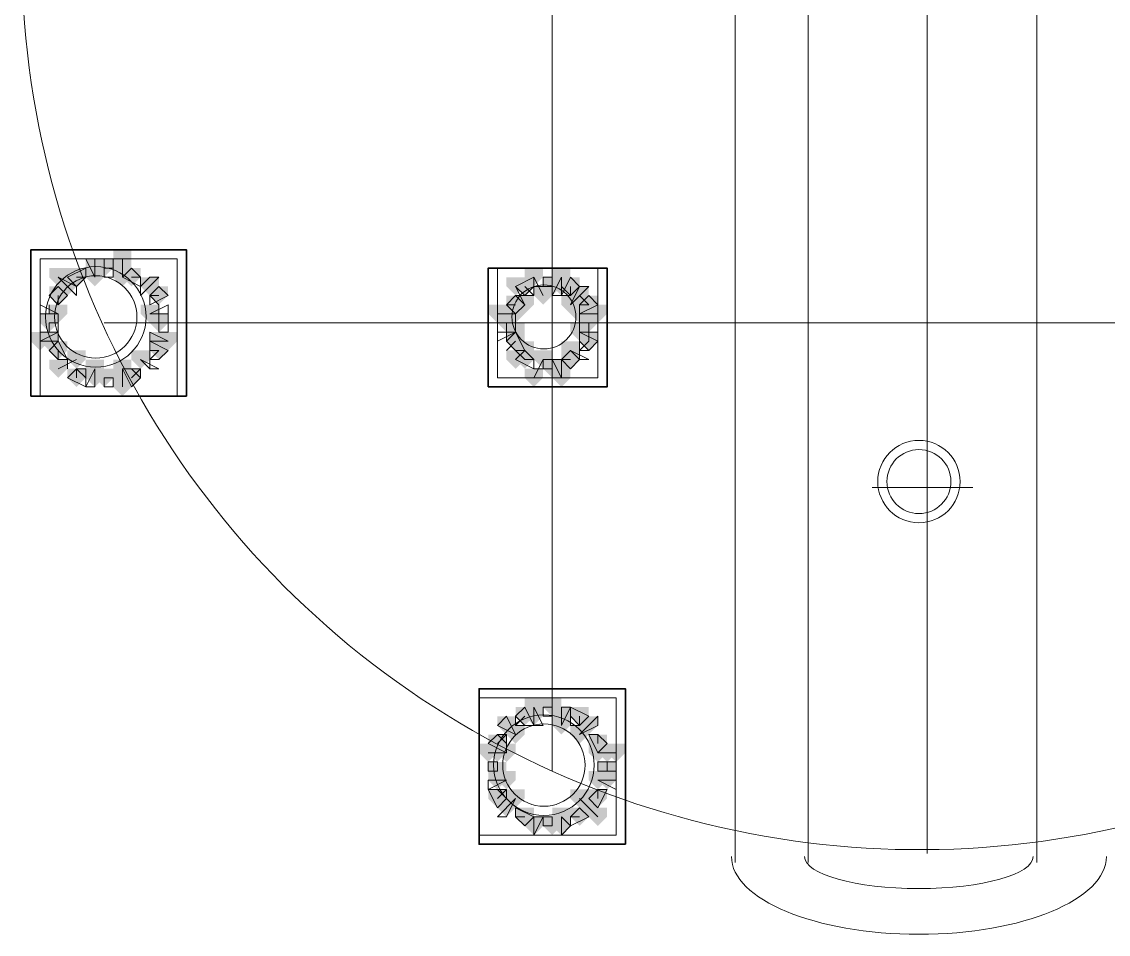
# Model space of a CAD drawing. Header units: millimetres. Extents: x 2315 to 4619, y 1334 to 1897.
# Drawn here: x 4012 to 4019.26, y 1548.12 to 1554.21 of the extents above; entities that cross this region are included whole.
import ezdxf

# ---------------------------------------------------------------- set-up
doc = ezdxf.new("R2010")
doc.units = ezdxf.units.MM
for name, color, linetype, true_color in [('PDF_10', 7, 'Continuous', 0x00b85c), ('PDF_8剖面层', 7, 'Continuous', 0xdcdcdc), ('PDF_AXIS', 7, 'Continuous', 0x00b85c), ('PDF_柱构件', 7, 'Continuous', 0x00b85c), ('PDF_转运站初步方案', 7, 'Continuous', 0x00b85c)]:
    doc.layers.add(name, color=color, linetype=linetype, true_color=true_color)
for name, color, linetype in [('PDF_3中心线层', 1, 'Continuous'), ('PDF_中心线层', 1, 'Continuous'), ('PDF_粗实线层', 7, 'Continuous')]:
    doc.layers.add(name, color=color, linetype=linetype)

msp = doc.modelspace()

# ---------------------------------------------------------------- hatches: boundary and pattern name
at = {"layer": 'PDF_10', "transparency": 33554559}
for points in [[(4012.5507, 1552.6298), (4012.4896, 1552.6298), (4012.4896, 1552.5687), (4012.5507, 1552.5076), (4012.6117, 1552.5687), (4012.6117, 1552.6298)], [(4012.5507, 1552.6298), (4012.4896, 1552.6298), (4012.4896, 1552.5687), (4012.5507, 1552.5076), (4012.6117, 1552.5687), (4012.6117, 1552.6298)], [(4012.5507, 1552.6298), (4012.4896, 1552.6298), (4012.4896, 1552.5687), (4012.5507, 1552.5076), (4012.6117, 1552.5687), (4012.6117, 1552.6298)], [(4012.3674, 1552.5687), (4012.3063, 1552.5687), (4012.3063, 1552.5076), (4012.3674, 1552.4466), (4012.4285, 1552.5076), (4012.4285, 1552.5687)], [(4012.3674, 1552.5687), (4012.3063, 1552.5687), (4012.3063, 1552.5076), (4012.3674, 1552.4466), (4012.4285, 1552.5076), (4012.4285, 1552.5687)], [(4012.3674, 1552.5687), (4012.3063, 1552.5687), (4012.3063, 1552.5076), (4012.3674, 1552.4466), (4012.4285, 1552.5076), (4012.4285, 1552.5687)], [(4012.7339, 1552.5687), (4012.6728, 1552.5687), (4012.6728, 1552.5076), (4012.7339, 1552.4466), (4012.795, 1552.5076), (4012.795, 1552.5687)], [(4012.7339, 1552.5687), (4012.6728, 1552.5687), (4012.6728, 1552.5076), (4012.7339, 1552.4466), (4012.795, 1552.5076), (4012.795, 1552.5687)], [(4015.3604, 1552.5076), (4015.2993, 1552.5076), (4015.2993, 1552.4466), (4015.3604, 1552.3855), (4015.4215, 1552.4466), (4015.4215, 1552.5076)], [(4015.3604, 1552.5076), (4015.2993, 1552.5076), (4015.2993, 1552.4466), (4015.3604, 1552.3855), (4015.4215, 1552.4466), (4015.4215, 1552.5076)], [(4015.5436, 1552.5076), (4015.4826, 1552.5076), (4015.4826, 1552.4466), (4015.5436, 1552.3855), (4015.6047, 1552.4466), (4015.6047, 1552.5076)], [(4015.5436, 1552.5076), (4015.4826, 1552.5076), (4015.4826, 1552.4466), (4015.5436, 1552.3855), (4015.6047, 1552.4466), (4015.6047, 1552.5076)], [(4015.6658, 1552.5076), (4015.6047, 1552.5076), (4015.6047, 1552.4466), (4015.6658, 1552.3855), (4015.7269, 1552.4466), (4015.7269, 1552.5076)], [(4015.6658, 1552.5076), (4015.6047, 1552.5076), (4015.6047, 1552.4466), (4015.6658, 1552.3855), (4015.7269, 1552.4466), (4015.7269, 1552.5076)], [(4012.2453, 1552.4466), (4012.1842, 1552.4466), (4012.1842, 1552.3855), (4012.2453, 1552.3244), (4012.3063, 1552.3855), (4012.3063, 1552.4466)], [(4012.2453, 1552.4466), (4012.1842, 1552.4466), (4012.1842, 1552.3855), (4012.2453, 1552.3244), (4012.3063, 1552.3855), (4012.3063, 1552.4466)], [(4012.2453, 1552.4466), (4012.1842, 1552.4466), (4012.1842, 1552.3855), (4012.2453, 1552.3244), (4012.3063, 1552.3855), (4012.3063, 1552.4466)], [(4012.9172, 1552.4466), (4012.8561, 1552.4466), (4012.8561, 1552.3855), (4012.9172, 1552.3244), (4012.9782, 1552.3855), (4012.9782, 1552.4466)], [(4012.9172, 1552.4466), (4012.8561, 1552.4466), (4012.8561, 1552.3855), (4012.9172, 1552.3244), (4012.9782, 1552.3855), (4012.9782, 1552.4466)], [(4015.2993, 1552.3855), (4015.2382, 1552.3855), (4015.2382, 1552.3244), (4015.2993, 1552.2633), (4015.3604, 1552.3244), (4015.3604, 1552.3855)], [(4015.2993, 1552.3855), (4015.2382, 1552.3855), (4015.2382, 1552.3244), (4015.2993, 1552.2633), (4015.3604, 1552.3244), (4015.3604, 1552.3855)], [(4015.788, 1552.3855), (4015.7269, 1552.3855), (4015.7269, 1552.3244), (4015.788, 1552.2633), (4015.849, 1552.3244), (4015.849, 1552.3855)], [(4015.788, 1552.3855), (4015.7269, 1552.3855), (4015.7269, 1552.3244), (4015.788, 1552.2633), (4015.849, 1552.3244), (4015.849, 1552.3855)], [(4012.1842, 1552.2633), (4012.1231, 1552.2633), (4012.1231, 1552.2022), (4012.1842, 1552.1412), (4012.2453, 1552.2022), (4012.2453, 1552.2633)], [(4012.1842, 1552.2633), (4012.1231, 1552.2633), (4012.1231, 1552.2022), (4012.1842, 1552.1412), (4012.2453, 1552.2022), (4012.2453, 1552.2633)], [(4012.9172, 1552.2633), (4012.8561, 1552.2633), (4012.8561, 1552.2022), (4012.9172, 1552.1412), (4012.9782, 1552.2022), (4012.9782, 1552.2633)], [(4012.9172, 1552.2633), (4012.8561, 1552.2633), (4012.8561, 1552.2022), (4012.9172, 1552.1412), (4012.9782, 1552.2022), (4012.9782, 1552.2633)], [(4015.2382, 1552.2633), (4015.1772, 1552.2633), (4015.1772, 1552.2022), (4015.2382, 1552.1412), (4015.2993, 1552.2022), (4015.2993, 1552.2633)], [(4015.2382, 1552.2633), (4015.1772, 1552.2633), (4015.1772, 1552.2022), (4015.2382, 1552.1412), (4015.2993, 1552.2022), (4015.2993, 1552.2633)], [(4015.788, 1552.2633), (4015.7269, 1552.2633), (4015.7269, 1552.2022), (4015.788, 1552.1412), (4015.849, 1552.2022), (4015.849, 1552.2633)], [(4015.788, 1552.2633), (4015.7269, 1552.2633), (4015.7269, 1552.2022), (4015.788, 1552.1412), (4015.849, 1552.2022), (4015.849, 1552.2633)], [(4012.2453, 1552.0801), (4012.1842, 1552.0801), (4012.1842, 1552.019), (4012.2453, 1551.9579), (4012.3063, 1552.019), (4012.3063, 1552.0801)], [(4012.2453, 1552.0801), (4012.1842, 1552.0801), (4012.1842, 1552.019), (4012.2453, 1551.9579), (4012.3063, 1552.019), (4012.3063, 1552.0801)], [(4012.2453, 1552.0801), (4012.1842, 1552.0801), (4012.1842, 1552.019), (4012.2453, 1551.9579), (4012.3063, 1552.019), (4012.3063, 1552.0801)], [(4012.9172, 1552.0801), (4012.8561, 1552.0801), (4012.8561, 1552.019), (4012.9172, 1551.9579), (4012.9782, 1552.019), (4012.9782, 1552.0801)], [(4012.9172, 1552.0801), (4012.8561, 1552.0801), (4012.8561, 1552.019), (4012.9172, 1551.9579), (4012.9782, 1552.019), (4012.9782, 1552.0801)], [(4015.2993, 1552.1412), (4015.2382, 1552.1412), (4015.2382, 1552.0801), (4015.2993, 1552.019), (4015.3604, 1552.0801), (4015.3604, 1552.1412)], [(4015.2993, 1552.1412), (4015.2382, 1552.1412), (4015.2382, 1552.0801), (4015.2993, 1552.019), (4015.3604, 1552.0801), (4015.3604, 1552.1412)], [(4015.788, 1552.1412), (4015.7269, 1552.1412), (4015.7269, 1552.0801), (4015.788, 1552.019), (4015.849, 1552.0801), (4015.849, 1552.1412)], [(4015.788, 1552.1412), (4015.7269, 1552.1412), (4015.7269, 1552.0801), (4015.788, 1552.019), (4015.849, 1552.0801), (4015.849, 1552.1412)], [(4015.3604, 1552.019), (4015.2993, 1552.019), (4015.2993, 1551.9579), (4015.3604, 1551.8968), (4015.4215, 1551.9579), (4015.4215, 1552.019)], [(4015.3604, 1552.019), (4015.2993, 1552.019), (4015.2993, 1551.9579), (4015.3604, 1551.8968), (4015.4215, 1551.9579), (4015.4215, 1552.019)], [(4015.6658, 1552.019), (4015.6047, 1552.019), (4015.6047, 1551.9579), (4015.6658, 1551.8968), (4015.7269, 1551.9579), (4015.7269, 1552.019)], [(4015.6658, 1552.019), (4015.6047, 1552.019), (4015.6047, 1551.9579), (4015.6658, 1551.8968), (4015.7269, 1551.9579), (4015.7269, 1552.019)], [(4015.6658, 1552.019), (4015.6047, 1552.019), (4015.6047, 1551.9579), (4015.6658, 1551.8968), (4015.7269, 1551.9579), (4015.7269, 1552.019)], [(4015.5436, 1551.9579), (4015.4826, 1551.9579), (4015.4826, 1551.8968), (4015.5436, 1551.8357), (4015.6047, 1551.8968), (4015.6047, 1551.9579)], [(4015.5436, 1551.9579), (4015.4826, 1551.9579), (4015.4826, 1551.8968), (4015.5436, 1551.8357), (4015.6047, 1551.8968), (4015.6047, 1551.9579)], [(4012.3674, 1551.8968), (4012.3063, 1551.8968), (4012.3063, 1551.8357), (4012.3674, 1551.7747), (4012.4285, 1551.8357), (4012.4285, 1551.8968)], [(4012.3674, 1551.8968), (4012.3063, 1551.8968), (4012.3063, 1551.8357), (4012.3674, 1551.7747), (4012.4285, 1551.8357), (4012.4285, 1551.8968)], [(4012.5507, 1551.8968), (4012.4896, 1551.8968), (4012.4896, 1551.8357), (4012.5507, 1551.7747), (4012.6117, 1551.8357), (4012.6117, 1551.8968)], [(4012.5507, 1551.8968), (4012.4896, 1551.8968), (4012.4896, 1551.8357), (4012.5507, 1551.7747), (4012.6117, 1551.8357), (4012.6117, 1551.8968)], [(4012.7339, 1551.8968), (4012.6728, 1551.8968), (4012.6728, 1551.8357), (4012.7339, 1551.7747), (4012.795, 1551.8357), (4012.795, 1551.8968)], [(4012.7339, 1551.8968), (4012.6728, 1551.8968), (4012.6728, 1551.8357), (4012.7339, 1551.7747), (4012.795, 1551.8357), (4012.795, 1551.8968)], [(4015.5436, 1549.6979), (4015.4826, 1549.6979), (4015.4826, 1549.6368), (4015.5436, 1549.5757), (4015.6047, 1549.6368), (4015.6047, 1549.6979)], [(4015.5436, 1549.6979), (4015.4826, 1549.6979), (4015.4826, 1549.6368), (4015.5436, 1549.5757), (4015.6047, 1549.6368), (4015.6047, 1549.6979)], [(4015.3604, 1549.6368), (4015.2993, 1549.6368), (4015.2993, 1549.5757), (4015.3604, 1549.5147), (4015.4215, 1549.5757), (4015.4215, 1549.6368)], [(4015.3604, 1549.6368), (4015.2993, 1549.6368), (4015.2993, 1549.5757), (4015.3604, 1549.5147), (4015.4215, 1549.5757), (4015.4215, 1549.6368)], [(4015.7269, 1549.6368), (4015.6658, 1549.6368), (4015.6658, 1549.5757), (4015.7269, 1549.5147), (4015.788, 1549.5757), (4015.788, 1549.6368)], [(4015.7269, 1549.6368), (4015.6658, 1549.6368), (4015.6658, 1549.5757), (4015.7269, 1549.5147), (4015.788, 1549.5757), (4015.788, 1549.6368)], [(4015.1772, 1549.4536), (4015.1161, 1549.4536), (4015.1161, 1549.3925), (4015.1772, 1549.3314), (4015.2382, 1549.3925), (4015.2382, 1549.4536)], [(4015.1772, 1549.4536), (4015.1161, 1549.4536), (4015.1161, 1549.3925), (4015.1772, 1549.3314), (4015.2382, 1549.3925), (4015.2382, 1549.4536)], [(4015.849, 1549.4536), (4015.788, 1549.4536), (4015.788, 1549.3925), (4015.849, 1549.3314), (4015.9101, 1549.3925), (4015.9101, 1549.4536)], [(4015.849, 1549.4536), (4015.788, 1549.4536), (4015.788, 1549.3925), (4015.849, 1549.3314), (4015.9101, 1549.3925), (4015.9101, 1549.4536)], [(4015.1772, 1549.2703), (4015.1161, 1549.2703), (4015.1161, 1549.2093), (4015.1772, 1549.1482), (4015.2382, 1549.2093), (4015.2382, 1549.2703)], [(4015.1772, 1549.2703), (4015.1161, 1549.2703), (4015.1161, 1549.2093), (4015.1772, 1549.1482), (4015.2382, 1549.2093), (4015.2382, 1549.2703)], [(4015.9101, 1549.2703), (4015.849, 1549.2703), (4015.849, 1549.2093), (4015.9101, 1549.1482), (4015.9712, 1549.2093), (4015.9712, 1549.2703)], [(4015.9101, 1549.2703), (4015.849, 1549.2703), (4015.849, 1549.2093), (4015.9101, 1549.1482), (4015.9712, 1549.2093), (4015.9712, 1549.2703)], [(4015.1772, 1549.0871), (4015.1161, 1549.0871), (4015.1161, 1549.026), (4015.1772, 1548.9649), (4015.2382, 1549.026), (4015.2382, 1549.0871)], [(4015.1772, 1549.0871), (4015.1161, 1549.0871), (4015.1161, 1549.026), (4015.1772, 1548.9649), (4015.2382, 1549.026), (4015.2382, 1549.0871)], [(4015.849, 1549.0871), (4015.788, 1549.0871), (4015.788, 1549.026), (4015.849, 1548.9649), (4015.9101, 1549.026), (4015.9101, 1549.0871)], [(4015.849, 1549.0871), (4015.788, 1549.0871), (4015.788, 1549.026), (4015.849, 1548.9649), (4015.9101, 1549.026), (4015.9101, 1549.0871)], [(4015.3604, 1548.9649), (4015.2993, 1548.9649), (4015.2993, 1548.9039), (4015.3604, 1548.8428), (4015.4215, 1548.9039), (4015.4215, 1548.9649)], [(4015.3604, 1548.9649), (4015.2993, 1548.9649), (4015.2993, 1548.9039), (4015.3604, 1548.8428), (4015.4215, 1548.9039), (4015.4215, 1548.9649)], [(4015.7269, 1548.9649), (4015.6658, 1548.9649), (4015.6658, 1548.9039), (4015.7269, 1548.8428), (4015.788, 1548.9039), (4015.788, 1548.9649)], [(4015.7269, 1548.9649), (4015.6658, 1548.9649), (4015.6658, 1548.9039), (4015.7269, 1548.8428), (4015.788, 1548.9039), (4015.788, 1548.9649)], [(4015.7269, 1548.9649), (4015.6658, 1548.9649), (4015.6658, 1548.9039), (4015.7269, 1548.8428), (4015.788, 1548.9039), (4015.788, 1548.9649)], [(4015.5436, 1548.9039), (4015.4826, 1548.9039), (4015.4826, 1548.8428), (4015.5436, 1548.7817), (4015.6047, 1548.8428), (4015.6047, 1548.9039)], [(4015.5436, 1548.9039), (4015.4826, 1548.9039), (4015.4826, 1548.8428), (4015.5436, 1548.7817), (4015.6047, 1548.8428), (4015.6047, 1548.9039)]]:
    msp.add_hatch(color=256, dxfattribs=at).paths.add_polyline_path(points)
at = {"layer": 'PDF_柱构件', "transparency": 33554559}
for points in [[(4012.6728, 1552.6909), (4012.6117, 1552.6909), (4012.6117, 1552.6298), (4012.6728, 1552.5687), (4012.7339, 1552.6298), (4012.7339, 1552.6909)], [(4012.4896, 1552.6298), (4012.4285, 1552.6298), (4012.4285, 1552.5687), (4012.4896, 1552.5076), (4012.5507, 1552.5687), (4012.5507, 1552.6298)], [(4012.6728, 1552.6298), (4012.6117, 1552.6298), (4012.6117, 1552.5687), (4012.6728, 1552.5076), (4012.7339, 1552.5687), (4012.7339, 1552.6298)], [(4012.2453, 1552.5687), (4012.1842, 1552.5687), (4012.1842, 1552.5076), (4012.2453, 1552.4466), (4012.3063, 1552.5076), (4012.3063, 1552.5687)], [(4012.3063, 1552.5076), (4012.2453, 1552.5076), (4012.2453, 1552.4466), (4012.3063, 1552.3855), (4012.3674, 1552.4466), (4012.3674, 1552.5076)], [(4012.4896, 1552.5687), (4012.4285, 1552.5687), (4012.4285, 1552.5076), (4012.4896, 1552.4466), (4012.5507, 1552.5076), (4012.5507, 1552.5687)], [(4012.6728, 1552.5687), (4012.6117, 1552.5687), (4012.6117, 1552.5076), (4012.6728, 1552.4466), (4012.7339, 1552.5076), (4012.7339, 1552.5687)], [(4012.8561, 1552.5076), (4012.795, 1552.5076), (4012.795, 1552.4466), (4012.8561, 1552.3855), (4012.9172, 1552.4466), (4012.9172, 1552.5076)], [(4015.2993, 1552.5076), (4015.2382, 1552.5076), (4015.2382, 1552.4466), (4015.2993, 1552.3855), (4015.3604, 1552.4466), (4015.3604, 1552.5076)], [(4015.4215, 1552.5687), (4015.3604, 1552.5687), (4015.3604, 1552.5076), (4015.4215, 1552.4466), (4015.4826, 1552.5076), (4015.4826, 1552.5687)], [(4015.6047, 1552.5687), (4015.5436, 1552.5687), (4015.5436, 1552.5076), (4015.6047, 1552.4466), (4015.6658, 1552.5076), (4015.6658, 1552.5687)], [(4015.6047, 1552.5076), (4015.5436, 1552.5076), (4015.5436, 1552.4466), (4015.6047, 1552.3855), (4015.6658, 1552.4466), (4015.6658, 1552.5076)], [(4015.4826, 1552.4466), (4015.4215, 1552.4466), (4015.4215, 1552.3855), (4015.4826, 1552.3244), (4015.5436, 1552.3855), (4015.5436, 1552.4466)], [(4015.7269, 1552.4466), (4015.6658, 1552.4466), (4015.6658, 1552.3855), (4015.7269, 1552.3244), (4015.788, 1552.3855), (4015.788, 1552.4466)], [(4015.3604, 1552.3855), (4015.2993, 1552.3855), (4015.2993, 1552.3244), (4015.3604, 1552.2633), (4015.4215, 1552.3244), (4015.4215, 1552.3855)], [(4015.6658, 1552.3855), (4015.6047, 1552.3855), (4015.6047, 1552.3244), (4015.6658, 1552.2633), (4015.7269, 1552.3244), (4015.7269, 1552.3855)], [(4012.2453, 1552.3244), (4012.1842, 1552.3244), (4012.1842, 1552.2633), (4012.2453, 1552.2022), (4012.3063, 1552.2633), (4012.3063, 1552.3244)], [(4012.8561, 1552.3244), (4012.795, 1552.3244), (4012.795, 1552.2633), (4012.8561, 1552.2022), (4012.9172, 1552.2633), (4012.9172, 1552.3244)], [(4015.1772, 1552.3244), (4015.1161, 1552.3244), (4015.1161, 1552.2633), (4015.1772, 1552.2022), (4015.2382, 1552.2633), (4015.2382, 1552.3244)], [(4015.2382, 1552.3244), (4015.1772, 1552.3244), (4015.1772, 1552.2633), (4015.2382, 1552.2022), (4015.2993, 1552.2633), (4015.2993, 1552.3244)], [(4015.2993, 1552.3244), (4015.2382, 1552.3244), (4015.2382, 1552.2633), (4015.2993, 1552.2022), (4015.3604, 1552.2633), (4015.3604, 1552.3244)], [(4015.7269, 1552.3244), (4015.6658, 1552.3244), (4015.6658, 1552.2633), (4015.7269, 1552.2022), (4015.788, 1552.2633), (4015.788, 1552.3244)], [(4015.788, 1552.3244), (4015.7269, 1552.3244), (4015.7269, 1552.2633), (4015.788, 1552.2022), (4015.849, 1552.2633), (4015.849, 1552.3244)], [(4015.849, 1552.3244), (4015.788, 1552.3244), (4015.788, 1552.2633), (4015.849, 1552.2022), (4015.9101, 1552.2633), (4015.9101, 1552.3244)], [(4015.2993, 1552.2022), (4015.2382, 1552.2022), (4015.2382, 1552.1412), (4015.2993, 1552.0801), (4015.3604, 1552.1412), (4015.3604, 1552.2022)], [(4015.7269, 1552.2022), (4015.6658, 1552.2022), (4015.6658, 1552.1412), (4015.7269, 1552.0801), (4015.788, 1552.1412), (4015.788, 1552.2022)], [(4012.1231, 1552.1412), (4012.062, 1552.1412), (4012.062, 1552.0801), (4012.1231, 1552.019), (4012.1842, 1552.0801), (4012.1842, 1552.1412)], [(4012.1842, 1552.1412), (4012.1231, 1552.1412), (4012.1231, 1552.0801), (4012.1842, 1552.019), (4012.2453, 1552.0801), (4012.2453, 1552.1412)], [(4012.9172, 1552.1412), (4012.8561, 1552.1412), (4012.8561, 1552.0801), (4012.9172, 1552.019), (4012.9782, 1552.0801), (4012.9782, 1552.1412)], [(4012.9782, 1552.1412), (4012.9172, 1552.1412), (4012.9172, 1552.0801), (4012.9782, 1552.019), (4013.0393, 1552.0801), (4013.0393, 1552.1412)], [(4015.3604, 1552.0801), (4015.2993, 1552.0801), (4015.2993, 1552.019), (4015.3604, 1551.9579), (4015.4215, 1552.019), (4015.4215, 1552.0801)], [(4015.6658, 1552.0801), (4015.6047, 1552.0801), (4015.6047, 1552.019), (4015.6658, 1551.9579), (4015.7269, 1552.019), (4015.7269, 1552.0801)], [(4012.3674, 1552.019), (4012.3063, 1552.019), (4012.3063, 1551.9579), (4012.3674, 1551.8968), (4012.4285, 1551.9579), (4012.4285, 1552.019)], [(4012.795, 1552.019), (4012.7339, 1552.019), (4012.7339, 1551.9579), (4012.795, 1551.8968), (4012.8561, 1551.9579), (4012.8561, 1552.019)], [(4015.2993, 1552.019), (4015.2382, 1552.019), (4015.2382, 1551.9579), (4015.2993, 1551.8968), (4015.3604, 1551.9579), (4015.3604, 1552.019)], [(4015.4826, 1552.019), (4015.4215, 1552.019), (4015.4215, 1551.9579), (4015.4826, 1551.8968), (4015.5436, 1551.9579), (4015.5436, 1552.019)], [(4012.2453, 1551.9579), (4012.1842, 1551.9579), (4012.1842, 1551.8968), (4012.2453, 1551.8357), (4012.3063, 1551.8968), (4012.3063, 1551.9579)], [(4012.4896, 1551.9579), (4012.4285, 1551.9579), (4012.4285, 1551.8968), (4012.4896, 1551.8357), (4012.5507, 1551.8968), (4012.5507, 1551.9579)], [(4012.6728, 1551.9579), (4012.6117, 1551.9579), (4012.6117, 1551.8968), (4012.6728, 1551.8357), (4012.7339, 1551.8968), (4012.7339, 1551.9579)], [(4015.6047, 1551.9579), (4015.5436, 1551.9579), (4015.5436, 1551.8968), (4015.6047, 1551.8357), (4015.6658, 1551.8968), (4015.6658, 1551.9579)], [(4012.4896, 1551.8968), (4012.4285, 1551.8968), (4012.4285, 1551.8357), (4012.4896, 1551.7747), (4012.5507, 1551.8357), (4012.5507, 1551.8968)], [(4012.6728, 1551.8968), (4012.6117, 1551.8968), (4012.6117, 1551.8357), (4012.6728, 1551.7747), (4012.7339, 1551.8357), (4012.7339, 1551.8968)], [(4015.4215, 1551.8968), (4015.3604, 1551.8968), (4015.3604, 1551.8357), (4015.4215, 1551.7747), (4015.4826, 1551.8357), (4015.4826, 1551.8968)], [(4015.6047, 1551.8968), (4015.5436, 1551.8968), (4015.5436, 1551.8357), (4015.6047, 1551.7747), (4015.6658, 1551.8357), (4015.6658, 1551.8968)], [(4012.6728, 1551.8357), (4012.6117, 1551.8357), (4012.6117, 1551.7747), (4012.6728, 1551.7136), (4012.7339, 1551.7747), (4012.7339, 1551.8357)], [(4015.4215, 1549.6979), (4015.3604, 1549.6979), (4015.3604, 1549.6368), (4015.4215, 1549.5757), (4015.4826, 1549.6368), (4015.4826, 1549.6979)], [(4015.4215, 1549.6368), (4015.3604, 1549.6368), (4015.3604, 1549.5757), (4015.4215, 1549.5147), (4015.4826, 1549.5757), (4015.4826, 1549.6368)], [(4015.6047, 1549.6368), (4015.5436, 1549.6368), (4015.5436, 1549.5757), (4015.6047, 1549.5147), (4015.6658, 1549.5757), (4015.6658, 1549.6368)], [(4015.2382, 1549.5757), (4015.1772, 1549.5757), (4015.1772, 1549.5147), (4015.2382, 1549.4536), (4015.2993, 1549.5147), (4015.2993, 1549.5757)], [(4015.6047, 1549.5757), (4015.5436, 1549.5757), (4015.5436, 1549.5147), (4015.6047, 1549.4536), (4015.6658, 1549.5147), (4015.6658, 1549.5757)], [(4015.788, 1549.5757), (4015.7269, 1549.5757), (4015.7269, 1549.5147), (4015.788, 1549.4536), (4015.849, 1549.5147), (4015.849, 1549.5757)], [(4015.2993, 1549.5147), (4015.2382, 1549.5147), (4015.2382, 1549.4536), (4015.2993, 1549.3925), (4015.3604, 1549.4536), (4015.3604, 1549.5147)], [(4015.7269, 1549.5147), (4015.6658, 1549.5147), (4015.6658, 1549.4536), (4015.7269, 1549.3925), (4015.788, 1549.4536), (4015.788, 1549.5147)], [(4015.1161, 1549.3925), (4015.055, 1549.3925), (4015.055, 1549.3314), (4015.1161, 1549.2703), (4015.1772, 1549.3314), (4015.1772, 1549.3925)], [(4015.1772, 1549.3925), (4015.1161, 1549.3925), (4015.1161, 1549.3314), (4015.1772, 1549.2703), (4015.2382, 1549.3314), (4015.2382, 1549.3925)], [(4015.2382, 1549.3925), (4015.1772, 1549.3925), (4015.1772, 1549.3314), (4015.2382, 1549.2703), (4015.2993, 1549.3314), (4015.2993, 1549.3925)], [(4015.849, 1549.3925), (4015.788, 1549.3925), (4015.788, 1549.3314), (4015.849, 1549.2703), (4015.9101, 1549.3314), (4015.9101, 1549.3925)], [(4015.9101, 1549.3925), (4015.849, 1549.3925), (4015.849, 1549.3314), (4015.9101, 1549.2703), (4015.9712, 1549.3314), (4015.9712, 1549.3925)], [(4015.9712, 1549.3925), (4015.9101, 1549.3925), (4015.9101, 1549.3314), (4015.9712, 1549.2703), (4016.0323, 1549.3314), (4016.0323, 1549.3925)], [(4015.1772, 1549.2093), (4015.1161, 1549.2093), (4015.1161, 1549.1482), (4015.1772, 1549.0871), (4015.2382, 1549.1482), (4015.2382, 1549.2093)], [(4015.2382, 1549.2093), (4015.1772, 1549.2093), (4015.1772, 1549.1482), (4015.2382, 1549.0871), (4015.2993, 1549.1482), (4015.2993, 1549.2093)], [(4015.849, 1549.2093), (4015.788, 1549.2093), (4015.788, 1549.1482), (4015.849, 1549.0871), (4015.9101, 1549.1482), (4015.9101, 1549.2093)], [(4015.9101, 1549.2093), (4015.849, 1549.2093), (4015.849, 1549.1482), (4015.9101, 1549.0871), (4015.9712, 1549.1482), (4015.9712, 1549.2093)], [(4015.2382, 1549.026), (4015.1772, 1549.026), (4015.1772, 1548.9649), (4015.2382, 1548.9039), (4015.2993, 1548.9649), (4015.2993, 1549.026)], [(4015.2993, 1549.0871), (4015.2382, 1549.0871), (4015.2382, 1549.026), (4015.2993, 1548.9649), (4015.3604, 1549.026), (4015.3604, 1549.0871)], [(4015.7269, 1549.0871), (4015.6658, 1549.0871), (4015.6658, 1549.026), (4015.7269, 1548.9649), (4015.788, 1549.026), (4015.788, 1549.0871)], [(4015.788, 1549.026), (4015.7269, 1549.026), (4015.7269, 1548.9649), (4015.788, 1548.9039), (4015.849, 1548.9649), (4015.849, 1549.026)], [(4015.6047, 1548.9649), (4015.5436, 1548.9649), (4015.5436, 1548.9039), (4015.6047, 1548.8428), (4015.6658, 1548.9039), (4015.6658, 1548.9649)], [(4015.849, 1548.9649), (4015.788, 1548.9649), (4015.788, 1548.9039), (4015.849, 1548.8428), (4015.9101, 1548.9039), (4015.9101, 1548.9649)], [(4015.4215, 1548.9039), (4015.3604, 1548.9039), (4015.3604, 1548.8428), (4015.4215, 1548.7817), (4015.4826, 1548.8428), (4015.4826, 1548.9039)], [(4015.6047, 1548.9039), (4015.5436, 1548.9039), (4015.5436, 1548.8428), (4015.6047, 1548.7817), (4015.6658, 1548.8428), (4015.6658, 1548.9039)]]:
    msp.add_hatch(color=256, dxfattribs=at).paths.add_polyline_path(points)
at = {"layer": 'PDF_转运站初步方案', "transparency": 33554559}
for points in [[(4012.5507, 1552.6298), (4012.4896, 1552.6298), (4012.4896, 1552.5687), (4012.5507, 1552.5076), (4012.6117, 1552.5687), (4012.6117, 1552.6298)], [(4012.5507, 1552.6298), (4012.4896, 1552.6298), (4012.4896, 1552.5687), (4012.5507, 1552.5076), (4012.6117, 1552.5687), (4012.6117, 1552.6298)], [(4012.3674, 1552.5687), (4012.3063, 1552.5687), (4012.3063, 1552.5076), (4012.3674, 1552.4466), (4012.4285, 1552.5076), (4012.4285, 1552.5687)], [(4012.3674, 1552.5687), (4012.3063, 1552.5687), (4012.3063, 1552.5076), (4012.3674, 1552.4466), (4012.4285, 1552.5076), (4012.4285, 1552.5687)], [(4012.7339, 1552.5687), (4012.6728, 1552.5687), (4012.6728, 1552.5076), (4012.7339, 1552.4466), (4012.795, 1552.5076), (4012.795, 1552.5687)], [(4012.7339, 1552.5687), (4012.6728, 1552.5687), (4012.6728, 1552.5076), (4012.7339, 1552.4466), (4012.795, 1552.5076), (4012.795, 1552.5687)], [(4015.3604, 1552.5076), (4015.2993, 1552.5076), (4015.2993, 1552.4466), (4015.3604, 1552.3855), (4015.4215, 1552.4466), (4015.4215, 1552.5076)], [(4015.3604, 1552.5076), (4015.2993, 1552.5076), (4015.2993, 1552.4466), (4015.3604, 1552.3855), (4015.4215, 1552.4466), (4015.4215, 1552.5076)], [(4015.5436, 1552.5076), (4015.4826, 1552.5076), (4015.4826, 1552.4466), (4015.5436, 1552.3855), (4015.6047, 1552.4466), (4015.6047, 1552.5076)], [(4015.5436, 1552.5076), (4015.4826, 1552.5076), (4015.4826, 1552.4466), (4015.5436, 1552.3855), (4015.6047, 1552.4466), (4015.6047, 1552.5076)], [(4015.6658, 1552.5076), (4015.6047, 1552.5076), (4015.6047, 1552.4466), (4015.6658, 1552.3855), (4015.7269, 1552.4466), (4015.7269, 1552.5076)], [(4015.6658, 1552.5076), (4015.6047, 1552.5076), (4015.6047, 1552.4466), (4015.6658, 1552.3855), (4015.7269, 1552.4466), (4015.7269, 1552.5076)], [(4012.2453, 1552.4466), (4012.1842, 1552.4466), (4012.1842, 1552.3855), (4012.2453, 1552.3244), (4012.3063, 1552.3855), (4012.3063, 1552.4466)], [(4012.2453, 1552.4466), (4012.1842, 1552.4466), (4012.1842, 1552.3855), (4012.2453, 1552.3244), (4012.3063, 1552.3855), (4012.3063, 1552.4466)], [(4012.9172, 1552.4466), (4012.8561, 1552.4466), (4012.8561, 1552.3855), (4012.9172, 1552.3244), (4012.9782, 1552.3855), (4012.9782, 1552.4466)], [(4012.9172, 1552.4466), (4012.8561, 1552.4466), (4012.8561, 1552.3855), (4012.9172, 1552.3244), (4012.9782, 1552.3855), (4012.9782, 1552.4466)], [(4015.2993, 1552.3855), (4015.2382, 1552.3855), (4015.2382, 1552.3244), (4015.2993, 1552.2633), (4015.3604, 1552.3244), (4015.3604, 1552.3855)], [(4015.2993, 1552.3855), (4015.2382, 1552.3855), (4015.2382, 1552.3244), (4015.2993, 1552.2633), (4015.3604, 1552.3244), (4015.3604, 1552.3855)], [(4015.788, 1552.3855), (4015.7269, 1552.3855), (4015.7269, 1552.3244), (4015.788, 1552.2633), (4015.849, 1552.3244), (4015.849, 1552.3855)], [(4015.788, 1552.3855), (4015.7269, 1552.3855), (4015.7269, 1552.3244), (4015.788, 1552.2633), (4015.849, 1552.3244), (4015.849, 1552.3855)], [(4012.1842, 1552.2633), (4012.1231, 1552.2633), (4012.1231, 1552.2022), (4012.1842, 1552.1412), (4012.2453, 1552.2022), (4012.2453, 1552.2633)], [(4012.1842, 1552.2633), (4012.1231, 1552.2633), (4012.1231, 1552.2022), (4012.1842, 1552.1412), (4012.2453, 1552.2022), (4012.2453, 1552.2633)], [(4012.9172, 1552.2633), (4012.8561, 1552.2633), (4012.8561, 1552.2022), (4012.9172, 1552.1412), (4012.9782, 1552.2022), (4012.9782, 1552.2633)], [(4012.9172, 1552.2633), (4012.8561, 1552.2633), (4012.8561, 1552.2022), (4012.9172, 1552.1412), (4012.9782, 1552.2022), (4012.9782, 1552.2633)], [(4015.2382, 1552.2633), (4015.1772, 1552.2633), (4015.1772, 1552.2022), (4015.2382, 1552.1412), (4015.2993, 1552.2022), (4015.2993, 1552.2633)], [(4015.2382, 1552.2633), (4015.1772, 1552.2633), (4015.1772, 1552.2022), (4015.2382, 1552.1412), (4015.2993, 1552.2022), (4015.2993, 1552.2633)], [(4015.788, 1552.2633), (4015.7269, 1552.2633), (4015.7269, 1552.2022), (4015.788, 1552.1412), (4015.849, 1552.2022), (4015.849, 1552.2633)], [(4015.788, 1552.2633), (4015.7269, 1552.2633), (4015.7269, 1552.2022), (4015.788, 1552.1412), (4015.849, 1552.2022), (4015.849, 1552.2633)], [(4012.2453, 1552.0801), (4012.1842, 1552.0801), (4012.1842, 1552.019), (4012.2453, 1551.9579), (4012.3063, 1552.019), (4012.3063, 1552.0801)], [(4012.2453, 1552.0801), (4012.1842, 1552.0801), (4012.1842, 1552.019), (4012.2453, 1551.9579), (4012.3063, 1552.019), (4012.3063, 1552.0801)], [(4012.9172, 1552.0801), (4012.8561, 1552.0801), (4012.8561, 1552.019), (4012.9172, 1551.9579), (4012.9782, 1552.019), (4012.9782, 1552.0801)], [(4012.9172, 1552.0801), (4012.8561, 1552.0801), (4012.8561, 1552.019), (4012.9172, 1551.9579), (4012.9782, 1552.019), (4012.9782, 1552.0801)], [(4015.2993, 1552.1412), (4015.2382, 1552.1412), (4015.2382, 1552.0801), (4015.2993, 1552.019), (4015.3604, 1552.0801), (4015.3604, 1552.1412)], [(4015.2993, 1552.1412), (4015.2382, 1552.1412), (4015.2382, 1552.0801), (4015.2993, 1552.019), (4015.3604, 1552.0801), (4015.3604, 1552.1412)], [(4015.788, 1552.1412), (4015.7269, 1552.1412), (4015.7269, 1552.0801), (4015.788, 1552.019), (4015.849, 1552.0801), (4015.849, 1552.1412)], [(4015.788, 1552.1412), (4015.7269, 1552.1412), (4015.7269, 1552.0801), (4015.788, 1552.019), (4015.849, 1552.0801), (4015.849, 1552.1412)], [(4015.3604, 1552.019), (4015.2993, 1552.019), (4015.2993, 1551.9579), (4015.3604, 1551.8968), (4015.4215, 1551.9579), (4015.4215, 1552.019)], [(4015.3604, 1552.019), (4015.2993, 1552.019), (4015.2993, 1551.9579), (4015.3604, 1551.8968), (4015.4215, 1551.9579), (4015.4215, 1552.019)], [(4015.6658, 1552.019), (4015.6047, 1552.019), (4015.6047, 1551.9579), (4015.6658, 1551.8968), (4015.7269, 1551.9579), (4015.7269, 1552.019)], [(4015.6658, 1552.019), (4015.6047, 1552.019), (4015.6047, 1551.9579), (4015.6658, 1551.8968), (4015.7269, 1551.9579), (4015.7269, 1552.019)], [(4015.5436, 1551.9579), (4015.4826, 1551.9579), (4015.4826, 1551.8968), (4015.5436, 1551.8357), (4015.6047, 1551.8968), (4015.6047, 1551.9579)], [(4015.5436, 1551.9579), (4015.4826, 1551.9579), (4015.4826, 1551.8968), (4015.5436, 1551.8357), (4015.6047, 1551.8968), (4015.6047, 1551.9579)], [(4012.3674, 1551.8968), (4012.3063, 1551.8968), (4012.3063, 1551.8357), (4012.3674, 1551.7747), (4012.4285, 1551.8357), (4012.4285, 1551.8968)], [(4012.3674, 1551.8968), (4012.3063, 1551.8968), (4012.3063, 1551.8357), (4012.3674, 1551.7747), (4012.4285, 1551.8357), (4012.4285, 1551.8968)], [(4012.5507, 1551.8968), (4012.4896, 1551.8968), (4012.4896, 1551.8357), (4012.5507, 1551.7747), (4012.6117, 1551.8357), (4012.6117, 1551.8968)], [(4012.5507, 1551.8968), (4012.4896, 1551.8968), (4012.4896, 1551.8357), (4012.5507, 1551.7747), (4012.6117, 1551.8357), (4012.6117, 1551.8968)], [(4012.7339, 1551.8968), (4012.6728, 1551.8968), (4012.6728, 1551.8357), (4012.7339, 1551.7747), (4012.795, 1551.8357), (4012.795, 1551.8968)], [(4012.7339, 1551.8968), (4012.6728, 1551.8968), (4012.6728, 1551.8357), (4012.7339, 1551.7747), (4012.795, 1551.8357), (4012.795, 1551.8968)], [(4015.5436, 1549.6979), (4015.4826, 1549.6979), (4015.4826, 1549.6368), (4015.5436, 1549.5757), (4015.6047, 1549.6368), (4015.6047, 1549.6979)], [(4015.5436, 1549.6979), (4015.4826, 1549.6979), (4015.4826, 1549.6368), (4015.5436, 1549.5757), (4015.6047, 1549.6368), (4015.6047, 1549.6979)], [(4015.3604, 1549.6368), (4015.2993, 1549.6368), (4015.2993, 1549.5757), (4015.3604, 1549.5147), (4015.4215, 1549.5757), (4015.4215, 1549.6368)], [(4015.3604, 1549.6368), (4015.2993, 1549.6368), (4015.2993, 1549.5757), (4015.3604, 1549.5147), (4015.4215, 1549.5757), (4015.4215, 1549.6368)], [(4015.7269, 1549.6368), (4015.6658, 1549.6368), (4015.6658, 1549.5757), (4015.7269, 1549.5147), (4015.788, 1549.5757), (4015.788, 1549.6368)], [(4015.7269, 1549.6368), (4015.6658, 1549.6368), (4015.6658, 1549.5757), (4015.7269, 1549.5147), (4015.788, 1549.5757), (4015.788, 1549.6368)], [(4015.1772, 1549.4536), (4015.1161, 1549.4536), (4015.1161, 1549.3925), (4015.1772, 1549.3314), (4015.2382, 1549.3925), (4015.2382, 1549.4536)], [(4015.1772, 1549.4536), (4015.1161, 1549.4536), (4015.1161, 1549.3925), (4015.1772, 1549.3314), (4015.2382, 1549.3925), (4015.2382, 1549.4536)], [(4015.849, 1549.4536), (4015.788, 1549.4536), (4015.788, 1549.3925), (4015.849, 1549.3314), (4015.9101, 1549.3925), (4015.9101, 1549.4536)], [(4015.849, 1549.4536), (4015.788, 1549.4536), (4015.788, 1549.3925), (4015.849, 1549.3314), (4015.9101, 1549.3925), (4015.9101, 1549.4536)], [(4015.1772, 1549.2703), (4015.1161, 1549.2703), (4015.1161, 1549.2093), (4015.1772, 1549.1482), (4015.2382, 1549.2093), (4015.2382, 1549.2703)], [(4015.1772, 1549.2703), (4015.1161, 1549.2703), (4015.1161, 1549.2093), (4015.1772, 1549.1482), (4015.2382, 1549.2093), (4015.2382, 1549.2703)], [(4015.9101, 1549.2703), (4015.849, 1549.2703), (4015.849, 1549.2093), (4015.9101, 1549.1482), (4015.9712, 1549.2093), (4015.9712, 1549.2703)], [(4015.9101, 1549.2703), (4015.849, 1549.2703), (4015.849, 1549.2093), (4015.9101, 1549.1482), (4015.9712, 1549.2093), (4015.9712, 1549.2703)], [(4015.1772, 1549.0871), (4015.1161, 1549.0871), (4015.1161, 1549.026), (4015.1772, 1548.9649), (4015.2382, 1549.026), (4015.2382, 1549.0871)], [(4015.1772, 1549.0871), (4015.1161, 1549.0871), (4015.1161, 1549.026), (4015.1772, 1548.9649), (4015.2382, 1549.026), (4015.2382, 1549.0871)], [(4015.849, 1549.0871), (4015.788, 1549.0871), (4015.788, 1549.026), (4015.849, 1548.9649), (4015.9101, 1549.026), (4015.9101, 1549.0871)], [(4015.849, 1549.0871), (4015.788, 1549.0871), (4015.788, 1549.026), (4015.849, 1548.9649), (4015.9101, 1549.026), (4015.9101, 1549.0871)], [(4015.3604, 1548.9649), (4015.2993, 1548.9649), (4015.2993, 1548.9039), (4015.3604, 1548.8428), (4015.4215, 1548.9039), (4015.4215, 1548.9649)], [(4015.3604, 1548.9649), (4015.2993, 1548.9649), (4015.2993, 1548.9039), (4015.3604, 1548.8428), (4015.4215, 1548.9039), (4015.4215, 1548.9649)], [(4015.7269, 1548.9649), (4015.6658, 1548.9649), (4015.6658, 1548.9039), (4015.7269, 1548.8428), (4015.788, 1548.9039), (4015.788, 1548.9649)], [(4015.7269, 1548.9649), (4015.6658, 1548.9649), (4015.6658, 1548.9039), (4015.7269, 1548.8428), (4015.788, 1548.9039), (4015.788, 1548.9649)], [(4015.5436, 1548.9039), (4015.4826, 1548.9039), (4015.4826, 1548.8428), (4015.5436, 1548.7817), (4015.6047, 1548.8428), (4015.6047, 1548.9039)], [(4015.5436, 1548.9039), (4015.4826, 1548.9039), (4015.4826, 1548.8428), (4015.5436, 1548.7817), (4015.6047, 1548.8428), (4015.6047, 1548.9039)]]:
    msp.add_hatch(color=256, dxfattribs=at).paths.add_polyline_path(points)

# ---------------------------------------------------------------- linework, layer by layer
at = {"layer": 'PDF_10', "lineweight": 18}
for points in [[(4012.4285, 1552.5076), (4012.3674, 1552.5076)], [(4012.6117, 1552.5687), (4012.5507, 1552.5687)], [(4012.795, 1552.5076), (4012.7339, 1552.5076), (4012.795, 1552.5076)], [(4015.5436, 1552.5076), (4015.5436, 1552.4466), (4015.4826, 1552.4466)], [(4015.4215, 1552.4466), (4015.3604, 1552.3855)], [(4015.4215, 1552.3855), (4015.3604, 1552.4466)], [(4015.6658, 1552.4466), (4015.6658, 1552.3855), (4015.6047, 1552.4466)], [(4012.2453, 1552.3855), (4012.2453, 1552.3244)], [(4012.9172, 1552.3244), (4012.8561, 1552.3855), (4012.9172, 1552.3855)], [(4015.2993, 1552.3855), (4015.2382, 1552.3244), (4015.2993, 1552.3244)], [(4015.7269, 1552.3244), (4015.788, 1552.3244), (4015.7269, 1552.3855)], [(4012.2453, 1552.2022), (4012.1842, 1552.2022), (4012.1842, 1552.1412)], [(4012.9172, 1552.1412), (4012.9172, 1552.2022), (4012.9782, 1552.2022)], [(4015.2993, 1552.2022), (4015.2382, 1552.2022), (4015.2382, 1552.1412)], [(4015.788, 1552.1412), (4015.788, 1552.2022), (4015.849, 1552.2022)], [(4015.2382, 1552.0801), (4015.2993, 1552.019)], [(4015.2993, 1552.0801), (4015.2382, 1552.019)], [(4015.7269, 1552.019), (4015.788, 1552.0801)], [(4015.7269, 1552.0801), (4015.788, 1552.019)], [(4012.2453, 1552.019), (4012.2453, 1551.9579)], [(4012.8561, 1551.9579), (4012.9172, 1552.019), (4012.8561, 1552.019)], [(4015.3604, 1551.9579), (4015.4215, 1551.9579), (4015.3604, 1551.9579)], [(4015.4826, 1551.8968), (4015.5436, 1551.8968), (4015.5436, 1551.9579)], [(4015.6047, 1551.9579), (4015.6658, 1551.9579)], [(4012.3674, 1551.8357), (4012.3674, 1551.8968), (4012.4285, 1551.8357)], [(4012.7339, 1551.8357), (4012.795, 1551.8968)], [(4012.7339, 1551.8968), (4012.795, 1551.8357)], [(4012.5507, 1551.7747), (4012.5507, 1551.8357), (4012.6117, 1551.8357)], [(4015.4826, 1549.6368), (4015.5436, 1549.6368), (4015.5436, 1549.5757)], [(4015.2993, 1549.5147), (4015.3604, 1549.5757)], [(4015.3604, 1549.5147), (4015.2993, 1549.5757)], [(4015.6658, 1549.5757), (4015.7269, 1549.5147), (4015.7269, 1549.5757)], [(4015.1772, 1549.3925), (4015.2382, 1549.4536)], [(4015.2382, 1549.3925), (4015.1772, 1549.4536)], [(4015.849, 1549.4536), (4015.849, 1549.3925), (4015.849, 1549.4536)], [(4015.1161, 1549.2093), (4015.1772, 1549.2093), (4015.1772, 1549.2703)], [(4015.9101, 1549.2703), (4015.9101, 1549.2093), (4015.849, 1549.2093)], [(4015.2382, 1549.026), (4015.1772, 1549.0871)], [(4015.2382, 1549.0871), (4015.1772, 1549.026)], [(4015.849, 1549.026), (4015.849, 1549.0871), (4015.849, 1549.026)], [(4015.2993, 1548.9039), (4015.3604, 1548.9039), (4015.2993, 1548.9039)], [(4015.5436, 1548.9039), (4015.5436, 1548.8428), (4015.4826, 1548.8428)], [(4015.7269, 1548.9039), (4015.6658, 1548.9039)]]:
    msp.add_lwpolyline(points, dxfattribs=at)
at = {"layer": 'PDF_3中心线层', "lineweight": 18}
for points in [[(4018.048, 1550.7363), (4018.048, 1551.4693)], [(4018.3534, 1551.1028), (4017.6815, 1551.1028)]]:
    msp.add_lwpolyline(points, dxfattribs=at)
at = {"layer": 'PDF_8剖面层', "lineweight": 18}
for points in [[(4016.7653, 1557.2109), (4016.7653, 1548.5984)], [(4017.2539, 1557.2109), (4017.2539, 1548.5984)], [(4018.7809, 1557.2109), (4018.7809, 1548.5984)]]:
    msp.add_lwpolyline(points, dxfattribs=at)
for radius in [0.2749, 0.2138]:
    msp.add_circle((4017.9928, 1551.143), radius, dxfattribs=at)
for points in [[(4016.7406, 1548.6386), (4016.7406, 1548.3519), (4017.3012, 1548.1194), (4017.9928, 1548.1194)], [(4017.2293, 1548.6386), (4017.2293, 1548.5205), (4017.5711, 1548.4248), (4017.9928, 1548.4248)], [(4017.9928, 1548.1194), (4018.6843, 1548.1194), (4019.245, 1548.3519), (4019.245, 1548.6386)], [(4017.9928, 1548.4248), (4018.4145, 1548.4248), (4018.7563, 1548.5205), (4018.7563, 1548.6386)]]:
    msp.add_open_spline(points, degree=3, dxfattribs=at)
at = {"layer": 'PDF_AXIS', "lineweight": 18}
for points in [[(4012.1231, 1551.7136), (4012.1231, 1552.6298), (4013.0393, 1552.6298), (4013.0393, 1551.7136)], [(4015.1772, 1551.8357), (4015.1772, 1552.5687), (4015.849, 1552.5687), (4015.849, 1551.8357)], [(4015.9712, 1548.7817), (4015.9712, 1549.6979), (4015.055, 1549.6979), (4015.055, 1548.7817)]]:
    msp.add_lwpolyline(points, close=True, dxfattribs=at)
at = {"layer": 'PDF_中心线层', "color": 112, "lineweight": 18, "true_color": 0x00b85c}
msp.add_lwpolyline([(4018.048, 1560.6925), (4018.048, 1548.6595)], close=True, dxfattribs=at)
for points in [[(4015.5436, 1549.2093), (4015.5436, 1560.1428)], [(4023.4842, 1552.2022), (4012.5507, 1552.2022)]]:
    msp.add_lwpolyline(points, dxfattribs=at)
msp.add_arc((4017.9968, 1554.6804), 5.9959, 179.7499, 300.5105, dxfattribs=at)
at = {"layer": 'PDF_柱构件', "lineweight": 18}
for points in [[(4012.4896, 1552.6298), (4012.4896, 1552.5076), (4012.4285, 1552.6298)], [(4012.6117, 1552.5076), (4012.5507, 1552.5076), (4012.5507, 1552.6298), (4012.6117, 1552.6298)], [(4012.6728, 1552.6298), (4012.6728, 1552.5076)], [(4012.2453, 1552.5076), (4012.3674, 1552.4466), (4012.3674, 1552.3855)], [(4012.4285, 1552.5076), (4012.3674, 1552.4466), (4012.3063, 1552.5076), (4012.4285, 1552.5687)], [(4012.795, 1552.4466), (4012.6728, 1552.5076), (4012.7339, 1552.5687), (4012.795, 1552.5076)], [(4012.9172, 1552.5076), (4012.795, 1552.3855), (4012.795, 1552.4466), (4012.8561, 1552.5076)], [(4015.4215, 1552.3855), (4015.3604, 1552.3855), (4015.2993, 1552.4466), (4015.4215, 1552.5076)], [(4015.4215, 1552.5076), (4015.4826, 1552.3855)], [(4015.5436, 1552.4466), (4015.4826, 1552.4466), (4015.4826, 1552.5076), (4015.5436, 1552.5076)], [(4015.6047, 1552.5076), (4015.6047, 1552.3855), (4015.5436, 1552.3855)], [(4015.6658, 1552.3855), (4015.6047, 1552.3855), (4015.6658, 1552.5076), (4015.7269, 1552.4466)], [(4012.3063, 1552.3855), (4012.2453, 1552.3244), (4012.1842, 1552.3855), (4012.2453, 1552.4466)], [(4012.8561, 1552.3244), (4012.8561, 1552.3855), (4012.9172, 1552.4466), (4012.9782, 1552.3855)], [(4015.2993, 1552.4466), (4015.3604, 1552.3244)], [(4015.788, 1552.4466), (4015.6658, 1552.3244), (4015.7269, 1552.4466)], [(4015.3604, 1552.3244), (4015.2993, 1552.2633), (4015.2382, 1552.3244), (4015.2993, 1552.3855)], [(4015.7269, 1552.2633), (4015.7269, 1552.3244), (4015.788, 1552.3855), (4015.849, 1552.3244)], [(4012.1231, 1552.3244), (4012.2453, 1552.2633), (4012.1231, 1552.2633)], [(4012.9782, 1552.2633), (4012.8561, 1552.2633), (4012.9782, 1552.3244)], [(4012.2453, 1552.2633), (4012.2453, 1552.1412), (4012.1231, 1552.1412), (4012.1231, 1552.2633)], [(4012.9172, 1552.1412), (4012.9172, 1552.2633), (4012.9782, 1552.2633), (4012.9782, 1552.1412)], [(4015.1772, 1552.2633), (4015.2993, 1552.2633)], [(4015.2993, 1552.2633), (4015.2993, 1552.1412), (4015.1772, 1552.1412), (4015.1772, 1552.2633)], [(4015.849, 1552.2633), (4015.7269, 1552.2633)], [(4015.7269, 1552.1412), (4015.7269, 1552.2633), (4015.849, 1552.2633), (4015.849, 1552.1412)], [(4012.1231, 1552.0801), (4012.2453, 1552.1412), (4012.2453, 1552.0801)], [(4012.2453, 1552.0801), (4012.3063, 1551.9579), (4012.2453, 1551.9579), (4012.1842, 1552.019)], [(4012.9782, 1552.0801), (4012.8561, 1552.0801), (4012.8561, 1552.1412)], [(4012.8561, 1551.9579), (4012.8561, 1552.0801), (4012.9782, 1552.019), (4012.9172, 1551.9579)], [(4015.1772, 1552.1412), (4015.2993, 1552.1412), (4015.1772, 1552.0801)], [(4015.2993, 1552.1412), (4015.3604, 1552.019), (4015.2993, 1552.019), (4015.2382, 1552.0801)], [(4015.849, 1552.0801), (4015.7269, 1552.1412), (4015.849, 1552.1412)], [(4015.7269, 1552.019), (4015.7269, 1552.1412), (4015.849, 1552.0801), (4015.788, 1552.019)], [(4015.2993, 1551.9579), (4015.3604, 1552.019)], [(4015.3604, 1552.019), (4015.4215, 1551.9579), (4015.4215, 1551.8968), (4015.2993, 1551.9579)], [(4015.6047, 1551.9579), (4015.6658, 1552.019), (4015.7269, 1551.9579), (4015.6658, 1551.8968)], [(4012.2453, 1551.8968), (4012.3674, 1551.9579)], [(4015.4215, 1551.8357), (4015.4826, 1551.9579)], [(4015.4826, 1551.9579), (4015.5436, 1551.9579), (4015.5436, 1551.8968), (4015.4826, 1551.8968)], [(4015.6047, 1551.8357), (4015.5436, 1551.9579), (4015.6047, 1551.9579)], [(4012.3674, 1551.8968), (4012.4285, 1551.8968), (4012.4285, 1551.7747), (4012.3063, 1551.8357)], [(4012.4285, 1551.7747), (4012.4896, 1551.8968), (4012.4896, 1551.7747)], [(4012.6728, 1551.7747), (4012.6728, 1551.8968)], [(4012.6728, 1551.8968), (4012.795, 1551.8968), (4012.795, 1551.8357), (4012.7339, 1551.7747)], [(4012.5507, 1551.8357), (4012.6117, 1551.8357), (4012.6117, 1551.7747), (4012.5507, 1551.7747)], [(4015.2993, 1549.5147), (4015.4215, 1549.5147), (4015.3604, 1549.6368), (4015.2993, 1549.5757)], [(4015.4215, 1549.6368), (4015.4215, 1549.5147), (4015.4826, 1549.5147)], [(4015.4826, 1549.5757), (4015.5436, 1549.5757), (4015.5436, 1549.6368), (4015.4826, 1549.6368)], [(4015.6047, 1549.6368), (4015.6047, 1549.5147), (4015.6658, 1549.6368)], [(4015.6658, 1549.5147), (4015.7269, 1549.5147), (4015.788, 1549.5757), (4015.6658, 1549.6368)], [(4015.1772, 1549.5147), (4015.2993, 1549.4536), (4015.2382, 1549.5757)], [(4015.849, 1549.5757), (4015.7269, 1549.4536), (4015.849, 1549.5147)], [(4015.2382, 1549.3314), (4015.2382, 1549.4536), (4015.1772, 1549.4536), (4015.1161, 1549.3925)], [(4015.788, 1549.4536), (4015.849, 1549.3314), (4015.9101, 1549.3925), (4015.849, 1549.4536)], [(4015.1161, 1549.3314), (4015.2382, 1549.3314)], [(4015.9712, 1549.3314), (4015.849, 1549.3314)], [(4015.1772, 1549.2093), (4015.1772, 1549.2703), (4015.1161, 1549.2703), (4015.1161, 1549.2093)], [(4015.849, 1549.2703), (4015.849, 1549.2093), (4015.9712, 1549.2093), (4015.9712, 1549.2703)], [(4015.1161, 1549.0871), (4015.2382, 1549.1482), (4015.1161, 1549.1482)], [(4015.9712, 1549.1482), (4015.849, 1549.1482), (4015.9712, 1549.0871)], [(4015.2382, 1549.026), (4015.2382, 1549.0871), (4015.1161, 1549.0871), (4015.1772, 1548.9649)], [(4015.2382, 1548.9039), (4015.2993, 1549.026), (4015.1772, 1548.9039)], [(4015.849, 1548.9039), (4015.7269, 1549.026)], [(4015.849, 1549.0871), (4015.788, 1549.026), (4015.849, 1548.9649), (4015.9101, 1549.0871)], [(4015.4215, 1548.9039), (4015.2993, 1548.9649), (4015.2993, 1548.9039), (4015.3604, 1548.8428)], [(4015.7269, 1548.9649), (4015.6658, 1548.9039), (4015.6658, 1548.8428), (4015.788, 1548.9039)], [(4015.4215, 1548.7817), (4015.4826, 1548.9039), (4015.4215, 1548.9039), (4015.4215, 1548.8428)], [(4015.5436, 1548.9039), (4015.4826, 1548.9039), (4015.4826, 1548.8428), (4015.5436, 1548.8428)], [(4015.6658, 1548.8428), (4015.6047, 1548.9039), (4015.6047, 1548.7817)]]:
    msp.add_lwpolyline(points, close=True, dxfattribs=at)
for points in [[(4015.4826, 1552.4466), (4015.4215, 1552.4466)], [(4015.3604, 1552.3855), (4015.2993, 1552.3855)], [(4012.1842, 1552.3244), (4012.1842, 1552.2633)], [(4012.9172, 1552.2633), (4012.9172, 1552.3244)], [(4015.2382, 1552.1412), (4015.2382, 1552.0801)], [(4015.788, 1552.0801), (4015.788, 1552.1412)], [(4015.2993, 1552.019), (4015.3604, 1551.9579)], [(4015.7269, 1551.9579), (4015.6658, 1552.019), (4015.788, 1551.9579), (4015.7269, 1551.9579), (4015.7269, 1552.019)], [(4012.3063, 1551.9579), (4012.3063, 1551.8968)], [(4012.8561, 1551.8968), (4012.795, 1551.9579), (4012.9172, 1551.8968), (4012.8561, 1551.8968), (4012.8561, 1551.9579)], [(4015.4215, 1551.8968), (4015.4826, 1551.8968)]]:
    msp.add_lwpolyline(points, dxfattribs=at)
at = {"layer": 'PDF_粗实线层', "color": 112, "lineweight": 35, "true_color": 0x00b85c}
for points in [[(4012.062, 1551.7136), (4012.062, 1552.6909), (4013.1004, 1552.6909), (4013.1004, 1551.7136)], [(4015.1161, 1551.7747), (4015.9101, 1551.7747), (4015.9101, 1552.5687), (4015.1161, 1552.5687)], [(4016.0323, 1548.7206), (4016.0323, 1549.759), (4015.055, 1549.759), (4015.055, 1548.7206)]]:
    msp.add_lwpolyline(points, close=True, dxfattribs=at)
at = {"layer": 'PDF_转运站初步方案', "lineweight": 18}
for centre, radius in [((4012.4953, 1552.2426), 0.3359), ((4012.4953, 1552.2426), 0.2749), ((4015.4883, 1552.2426), 0.2138), ((4015.4883, 1552.2426), 0.2138), ((4015.4883, 1549.2495), 0.3359), ((4015.4883, 1549.2495), 0.2749)]:
    msp.add_circle(centre, radius, dxfattribs=at)

doc.saveas('drawing.dxf')
